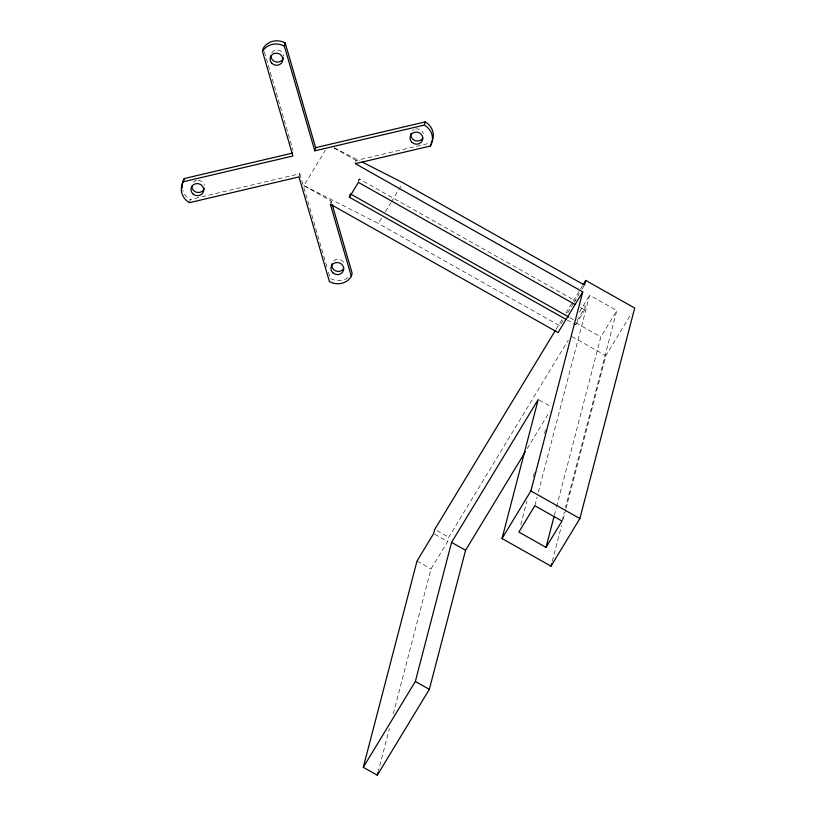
<?xml version="1.0" encoding="UTF-8"?>
<svg xmlns="http://www.w3.org/2000/svg" width="816" height="816" viewBox="0 0 816 816"><rect width="100%" height="100%" fill="white"/><g stroke="black" fill="none" stroke-linecap="round" stroke-linejoin="round"><path stroke-width="0.61" stroke-dasharray="4.08 3.06" d="M189.465 202.674L190.291 199.502A16.136 15.178 14.6 0 1 182.713 190.108M298.993 176.919L299.819 173.747L190.291 199.502M330.592 203.123L331.143 201.001L303.878 185.63L325.309 150.297M355.603 162.619L356.153 160.497L430.012 143.126M358.703 181.244L359.295 178.99L575.606 300.941M377.92 772.742L389.436 728.545M393.271 713.806L431.011 568.925L447.637 541.508L448.739 537.275L568.201 340.292M520.792 524.688L526.881 501.299M533.297 476.687L534.572 471.76M544.517 433.592L545.802 428.675M567.12 319.994L575.688 324.819L576.565 321.433L585.582 306.571L581.145 304.072M575.688 324.819L584.705 309.958L585.582 306.571M534.837 505.736L537.081 497.117M538.366 492.191L589.672 295.229L616.825 310.539L565.519 507.501M554.35 515.375L556.277 507.991M556.594 506.767L600.851 336.886L616.825 310.539M561.989 521.036L564.233 512.428M552.279 561.245L561.581 525.545M563.183 519.384L565.743 509.541M566.069 508.307L605.829 355.664L631.421 313.456M358.01 181.111L359.295 178.99M303.878 185.63L378.287 223.462L381.531 218.107M385.427 211.681L390.629 203.113M391.272 202.042L401.666 184.906M556.053 329.348L561.979 319.566M565.937 313.048L572.536 302.175M573.189 301.084L582.42 285.865M563.071 320.453L559.817 325.808L378.287 223.462M567.61 312.956L573.454 303.317M574.107 302.246L579.299 293.678M581.9 289.394L584.501 285.11M579.452 312.089L589.672 295.229M527.279 448.504L549.607 411.692M334.193 147.808L360.121 160.987M334.07 148.053L356.153 160.497M580.421 307.54L584.705 309.958M569.915 317.689L575.464 320.81M575.872 322.799L600.851 336.886M571.934 336.549L605.829 355.664M539.315 400.085L551.157 406.756M436.897 530.604L448.739 537.275M434.724 534.225L447.637 541.508M417.017 561.041L431.011 568.925M331.143 201.001L331.847 203.408M264.353 51.796L293.026 150.379M299.819 173.747L327.063 267.464M328.481 272.33L329.899 277.195M193.606 182.06A6.457 6.069 14.6 0 1 196.472 180.54M198.135 180.367A6.457 6.069 14.6 0 1 204.398 185.008M271.687 52.887A6.457 6.069 14.6 0 1 282.826 53.101M283.489 54.58A6.457 6.069 14.6 0 1 283.723 56.161M412.661 130.55A6.457 6.069 14.6 0 1 413.987 129.601M415.528 129.03A6.457 6.069 14.6 0 1 423.443 133.487M333.571 260.967A6.457 6.069 14.6 0 1 344.352 263.915M348.065 277.654A16.136 15.178 14.6 0 1 330.245 278.409"/><path stroke-width="1.22" d="M332.194 204.612L352.155 273.258L351.329 276.43A16.136 15.178 14.6 0 1 329.419 281.581L298.993 176.919L189.465 202.674A16.136 15.178 14.6 0 1 183.376 181.744L184.202 178.571L292.495 153.102M183.376 181.744L292.903 155.989L262.466 51.326L263.293 48.154A16.136 15.178 14.6 0 1 285.202 42.993L315.629 147.665L314.803 150.838L424.33 125.083L425.156 121.91L315.629 147.665M314.803 150.838L284.376 46.175L285.202 42.993M566.049 319.393L349.391 197.237L349.982 194.983M583.083 284.774L585.715 280.429L634.705 308.05L579.87 518.548L550.994 566.161L502.013 538.55L530.89 490.936L582.736 291.883L355.327 163.669L430.42 146.013L430.97 143.902M525.31 451.758L465.569 550.28L429.338 689.347L377.278 775.2L363.283 767.305L417.017 561.041L433.643 533.613L434.744 529.38L555.39 330.439M377.278 775.2L377.92 772.742M363.283 767.305L415.344 681.462L451.574 542.385L538.234 399.473L502.013 538.55M585.715 280.429L584.501 285.11L402.961 182.764L362.375 162.129M546.016 547.383L561.989 521.036L534.837 505.736L518.864 532.073L546.016 547.383L554.033 516.61M550.994 566.161L551.636 563.703M349.391 197.237L358.408 182.376L575.066 304.521M582.736 291.883L558.062 332.571L330.317 204.173L351.329 276.43M350.278 193.851L568.803 317.057M530.89 490.936L579.87 518.548M451.574 542.385L465.569 550.28M415.344 681.462L429.338 689.347M204.428 188.159A6.457 6.069 14.6 0 1 191.77 186.334M283.519 57.742A6.457 6.069 14.6 0 1 270.861 55.916M422.851 138.108A6.457 6.069 14.6 0 1 411.019 133.253M343.76 268.525A6.457 6.069 14.6 0 1 331.928 263.67M262.466 51.326A16.136 15.178 14.6 0 1 284.376 46.175M182.284 188.139A16.136 15.178 14.6 0 1 184.202 178.571M425.156 121.91A16.136 15.178 14.6 0 1 431.246 142.841M424.33 125.083A16.136 15.178 14.6 0 1 430.42 146.013M271.963 63.434A6.457 6.069 14.6 0 0 282.693 60.914A6.457 6.069 14.6 0 0 274.737 53.295A6.457 6.069 14.6 0 0 271.963 63.434M411.917 142.341A6.457 6.069 14.6 0 0 422.647 139.822A6.457 6.069 14.6 0 0 414.701 132.202A6.457 6.069 14.6 0 0 411.917 142.341M332.826 272.768A6.457 6.069 14.6 0 0 343.556 270.239A6.457 6.069 14.6 0 0 335.611 262.619A6.457 6.069 14.6 0 0 332.826 272.768M192.872 193.861A6.457 6.069 14.6 0 0 203.602 191.332A6.457 6.069 14.6 0 0 195.646 183.712A6.457 6.069 14.6 0 0 192.872 193.861"/></g></svg>
